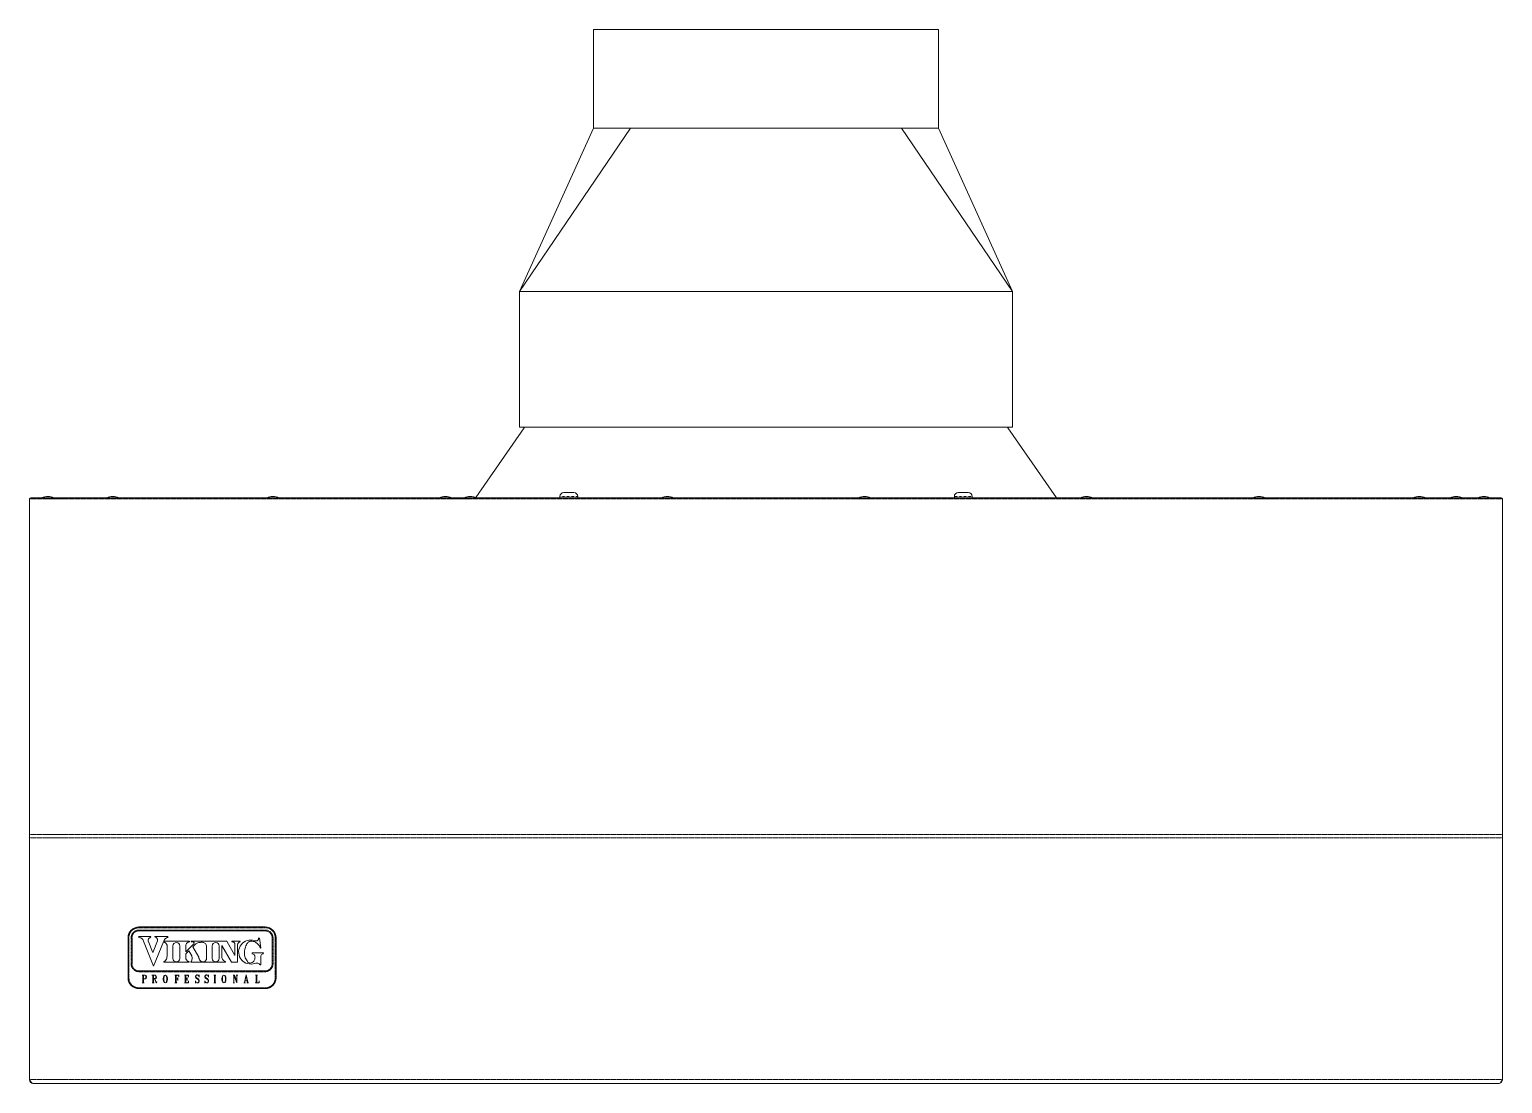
# Model space of a CAD drawing. Header units: millimetres. Extents: x 46989 to 543236, y 252623 to 526638.
# Drawn here: x 486359 to 508520, y 491020 to 506873 of the extents above; entities that cross this region are included whole.
import ezdxf

# ---------------------------------------------------------------- set-up
doc = ezdxf.new("R2010")
doc.units = ezdxf.units.MM
doc.linetypes.add('PHANTOM', pattern=[20, 10, -2, 2, -2, 2, -2])

msp = doc.modelspace()

# ---------------------------------------------------------------- linework, layer by layer
at = {"color": 7, "lineweight": 13, "ltscale": 0.01875}
for p, q in [((495400, 506873), (494844, 506873)), ((500036, 506873), (499480, 506873))]:
    msp.add_line(p, q, dxfattribs=at)
at = {"color": 7, "lineweight": 13, "ltscale": 0.03937}
for p, q in [((494844, 505389), (494844, 506873)), ((499480, 506873), (495400, 506873)), ((500036, 505389), (500036, 506873)), ((493731, 502933), (495400, 505389)), ((494844, 505389), (493731, 502933)), ((499480, 505389), (495402, 505389)), ((501149, 502933), (499480, 505389)), ((500036, 505389), (501149, 502933)), ((493731, 500893), (493731, 502933)), ((493731, 502933), (501149, 502933)), ((501149, 500893), (501149, 502933)), ((493801, 500880), (493072, 499833)), ((493731, 500893), (501149, 500893)), ((501079, 500880), (501811, 499828)), ((486359, 499767), (486359, 494736)), ((486360, 499816), (486360, 494765)), ((508496, 499828), (486384, 499828)), ((508520, 499816), (508520, 494765)), ((486359, 494718), (486359, 491081)), ((486360, 491081), (486360, 494716)), ((508520, 491081), (508520, 494716)), ((489907, 493374), (488005, 493374)), ((488005, 493316), (489907, 493316)), ((487844, 493212), (487844, 492609)), ((490069, 492609), (490069, 493212)), ((489907, 492714), (488005, 492714)), ((488005, 492447), (489907, 492447)), ((508463, 491020), (486417, 491020))]:
    msp.add_line(p, q, dxfattribs=at)
at = {"color": 7, "lineweight": 13, "ltscale": 0.000159496}
msp.add_line((494844, 505389), (494849, 505389), dxfattribs=at)
at = {"color": 7, "lineweight": 13, "ltscale": 0.000485398}
msp.add_line((494849, 505389), (494863, 505389), dxfattribs=at)
at = {"color": 7, "lineweight": 13, "ltscale": 0.00099885}
msp.add_line((494863, 505389), (494893, 505389), dxfattribs=at)
at = {"color": 7, "lineweight": 13, "ltscale": 1.89233e-06}
msp.add_line((494863, 505389), (494863, 505389), dxfattribs=at)
at = {"color": 7, "lineweight": 13, "ltscale": 0.001763}
msp.add_line((494893, 505389), (494945, 505389), dxfattribs=at)
at = {"color": 7, "lineweight": 13, "ltscale": 6.99862e-06}
msp.add_line((494893, 505389), (494893, 505389), dxfattribs=at)
at = {"color": 7, "lineweight": 13, "ltscale": 1.80222e-05}
msp.add_line((494945, 505389), (494946, 505389), dxfattribs=at)
at = {"color": 7, "lineweight": 13, "ltscale": 0.002855}
msp.add_line((494946, 505389), (495030, 505389), dxfattribs=at)
at = {"color": 7, "lineweight": 13, "ltscale": 3.22597e-05}
msp.add_line((495030, 505389), (495031, 505389), dxfattribs=at)
at = {"color": 7, "lineweight": 13, "ltscale": 0.004362}
msp.add_line((495031, 505389), (495161, 505389), dxfattribs=at)
at = {"color": 7, "lineweight": 13, "ltscale": 3.68854e-05}
msp.add_line((495161, 505389), (495162, 505389), dxfattribs=at)
at = {"color": 7, "lineweight": 13, "ltscale": 0.005851}
msp.add_line((495162, 505389), (495336, 505389), dxfattribs=at)
at = {"color": 7, "lineweight": 13, "ltscale": 0.001679}
msp.add_line((495336, 505389), (495386, 505389), dxfattribs=at)
at = {"color": 7, "lineweight": 13, "ltscale": 1.42676e-05}
msp.add_line((495336, 505389), (495336, 505389), dxfattribs=at)
at = {"color": 7, "lineweight": 13, "ltscale": 0.000344314}
msp.add_line((495386, 505389), (495396, 505389), dxfattribs=at)
at = {"color": 7, "lineweight": 13, "ltscale": 0.000137629}
msp.add_line((495396, 505389), (495400, 505389), dxfattribs=at)
at = {"color": 7, "lineweight": 13, "ltscale": 5.65296e-05}
msp.add_line((495402, 505389), (495400, 505389), dxfattribs=at)
at = {"color": 7, "lineweight": 13, "ltscale": 0.006165}
msp.add_line((499480, 505389), (499663, 505389), dxfattribs=at)
at = {"color": 7, "lineweight": 13, "ltscale": 3.34312e-05}
msp.add_line((499663, 505389), (499664, 505389), dxfattribs=at)
at = {"color": 7, "lineweight": 13, "ltscale": 0.005163}
msp.add_line((499664, 505389), (499817, 505389), dxfattribs=at)
at = {"color": 7, "lineweight": 13, "ltscale": 3.59843e-05}
msp.add_line((499817, 505389), (499818, 505389), dxfattribs=at)
at = {"color": 7, "lineweight": 13, "ltscale": 0.003955}
msp.add_line((499818, 505389), (499935, 505389), dxfattribs=at)
at = {"color": 7, "lineweight": 13, "ltscale": 1.7842e-05}
msp.add_line((499935, 505389), (499936, 505389), dxfattribs=at)
at = {"color": 7, "lineweight": 13, "ltscale": 0.002512}
msp.add_line((499936, 505389), (500010, 505389), dxfattribs=at)
at = {"color": 7, "lineweight": 13, "ltscale": 0.000657029}
msp.add_line((500010, 505389), (500030, 505389), dxfattribs=at)
at = {"color": 7, "lineweight": 13, "ltscale": 2.88355e-06}
msp.add_line((500010, 505389), (500010, 505389), dxfattribs=at)
at = {"color": 7, "lineweight": 13, "ltscale": 0.000158475}
msp.add_line((500030, 505389), (500035, 505389), dxfattribs=at)
at = {"color": 7, "lineweight": 13, "ltscale": 4.872e-05}
msp.add_line((500035, 505389), (500036, 505389), dxfattribs=at)
at = {"color": 7, "lineweight": 13, "ltscale": 0.000415832}
for p, q in [((493801, 500893), (493801, 500880)), ((501079, 500893), (501079, 500880))]:
    msp.add_line(p, q, dxfattribs=at)
at = {"color": 7, "lineweight": 13, "ltscale": 3.73059e-05}
msp.add_line((486359, 499792), (486360, 499792), dxfattribs=at)
at = {"color": 7, "lineweight": 13, "ltscale": 0.000821992}
msp.add_line((486359, 499792), (486359, 499768), dxfattribs=at)
at = {"color": 7, "lineweight": 13, "ltscale": 3.74862e-05}
for p, q in [((486359, 499767), (486360, 499767)), ((486359, 491081), (486360, 491081))]:
    msp.add_line(p, q, dxfattribs=at)
at = {"color": 7, "linetype": 'PHANTOM', "lineweight": 13, "ltscale": 0.03937}
for p, q in [((508520, 499816), (486360, 499816)), ((508520, 494765), (486360, 494765)), ((508520, 494716), (486360, 494716)), ((489907, 493362), (488005, 493362)), ((488005, 493328), (489907, 493328)), ((487856, 493212), (487856, 492609)), ((490057, 492609), (490057, 493212)), ((489907, 492702), (488005, 492702)), ((488005, 492459), (489907, 492459)), ((508520, 491081), (486360, 491081))]:
    msp.add_line(p, q, dxfattribs=at)
at = {"color": 7, "lineweight": 13, "ltscale": 0.013575}
for p, q in [((486420, 499828), (486823, 499828)), ((508457, 499828), (508054, 499828))]:
    msp.add_line(p, q, dxfattribs=at)
at = {"color": 7, "lineweight": 13, "ltscale": 0.003125}
for p, q in [((487519, 499828), (487612, 499828)), ((489930, 499828), (490023, 499828)), ((492897, 499828), (492990, 499828)), ((495864, 499828), (495956, 499828)), ((498831, 499828), (498923, 499828)), ((504765, 499828), (504857, 499828)), ((507175, 499828), (507268, 499828))]:
    msp.add_line(p, q, dxfattribs=at)
at = {"color": 7, "lineweight": 13, "ltscale": 0.002742}
for p, q in [((487612, 499828), (487693, 499828)), ((490023, 499828), (490104, 499828)), ((492990, 499828), (493071, 499828)), ((495956, 499828), (496038, 499828)), ((498923, 499828), (499005, 499828)), ((504857, 499828), (504939, 499828)), ((507268, 499828), (507349, 499828))]:
    msp.add_line(p, q, dxfattribs=at)
at = {"color": 7, "lineweight": 13, "ltscale": 0.000382551}
for p, q in [((487693, 499828), (487705, 499828)), ((490104, 499828), (490115, 499828)), ((493071, 499828), (493082, 499828)), ((496038, 499828), (496049, 499828)), ((499005, 499828), (499016, 499828)), ((504939, 499828), (504950, 499828)), ((507349, 499828), (507361, 499828))]:
    msp.add_line(p, q, dxfattribs=at)
at = {"color": 7, "lineweight": 13, "ltscale": 5.31508e-05}
msp.add_line((490021, 499850), (490023, 499850), dxfattribs=at)
at = {"color": 7, "linetype": 'PHANTOM', "lineweight": 13, "ltscale": 0.004469}
for p, q in [((494472, 499849), (494339, 499849)), ((500406, 499849), (500273, 499849))]:
    msp.add_line(p, q, dxfattribs=at)
at = {"color": 7, "lineweight": 13, "ltscale": 0.000712357}
for p, q in [((494339, 499828), (494339, 499849)), ((494607, 499828), (494607, 499849)), ((500273, 499828), (500273, 499849)), ((500540, 499828), (500540, 499849))]:
    msp.add_line(p, q, dxfattribs=at)
at = {"color": 7, "lineweight": 13, "ltscale": 0.002532}
for p, q in [((494472, 499907), (494397, 499907)), ((500406, 499907), (500331, 499907))]:
    msp.add_line(p, q, dxfattribs=at)
at = {"color": 7, "lineweight": 13, "ltscale": 1.75416e-05}
for p, q in [((494473, 499907), (494472, 499907)), ((500407, 499907), (500406, 499907))]:
    msp.add_line(p, q, dxfattribs=at)
at = {"color": 7, "linetype": 'PHANTOM', "lineweight": 13, "ltscale": 3.09982e-05}
for p, q in [((494473, 499849), (494472, 499849)), ((500407, 499849), (500406, 499849))]:
    msp.add_line(p, q, dxfattribs=at)
at = {"color": 7, "lineweight": 13, "ltscale": 0.00255}
for p, q in [((494549, 499907), (494473, 499907)), ((500483, 499907), (500407, 499907))]:
    msp.add_line(p, q, dxfattribs=at)
at = {"color": 7, "linetype": 'PHANTOM', "lineweight": 13, "ltscale": 0.0045}
for p, q in [((494607, 499849), (494473, 499849)), ((500540, 499849), (500407, 499849))]:
    msp.add_line(p, q, dxfattribs=at)
at = {"color": 7, "lineweight": 13, "ltscale": 5.31658e-05}
msp.add_line((504856, 499850), (504858, 499850), dxfattribs=at)
at = {"color": 7, "linetype": 'PHANTOM', "lineweight": 13, "ltscale": 3.74862e-05}
for p, q in [((486359, 494736), (486360, 494736)), ((486359, 494718), (486360, 494718))]:
    msp.add_line(p, q, dxfattribs=at)
at = {"color": 7, "lineweight": 13, "ltscale": 0.000618882}
msp.add_line((486359, 494718), (486359, 494736), dxfattribs=at)
at = {"color": 7, "lineweight": 13, "ltscale": 0.001637}
for p, q in [((486360, 494765), (486360, 494716)), ((508520, 494765), (508520, 494716))]:
    msp.add_line(p, q, dxfattribs=at)
at = {"color": 7, "linetype": 'PHANTOM', "lineweight": 13, "ltscale": 0.000400003}
for p, q in [((488005, 493374), (488005, 493362)), ((488005, 493316), (488005, 493328)), ((489907, 493374), (489907, 493362)), ((489907, 493316), (489907, 493328)), ((487844, 493212), (487856, 493212)), ((487902, 493212), (487890, 493212)), ((490011, 493212), (490023, 493212)), ((490069, 493212), (490057, 493212)), ((487902, 492818), (487890, 492818)), ((488005, 492714), (488005, 492702)), ((489907, 492714), (489907, 492702)), ((490011, 492818), (490023, 492818)), ((487844, 492609), (487856, 492609)), ((488005, 492447), (488005, 492459)), ((489907, 492447), (489907, 492459))]:
    msp.add_line(p, q, dxfattribs=at)
at = {"color": 7, "linetype": 'PHANTOM', "lineweight": 13, "ltscale": 0.0133}
for p, q in [((487890, 492818), (487890, 493212)), ((490023, 493212), (490023, 492818))]:
    msp.add_line(p, q, dxfattribs=at)
at = {"color": 7, "lineweight": 13, "ltscale": 0.0133}
for p, q in [((487902, 492818), (487902, 493212)), ((490011, 493212), (490011, 492818))]:
    msp.add_line(p, q, dxfattribs=at)
at = {"color": 7, "lineweight": 13, "ltscale": 0.005825}
msp.add_line((488180, 493231), (488007, 493231), dxfattribs=at)
at = {"color": 7, "lineweight": 13, "ltscale": 0.013706}
msp.add_line((488076, 493162), (488224, 492784), dxfattribs=at)
at = {"color": 7, "lineweight": 13, "ltscale": 0.006163}
msp.add_line((488210, 492998), (488143, 493168), dxfattribs=at)
at = {"color": 7, "lineweight": 13, "ltscale": 0.006083}
msp.add_line((488287, 493165), (488218, 492998), dxfattribs=at)
at = {"color": 7, "lineweight": 13, "ltscale": 0.013346}
msp.add_line((488224, 492784), (488376, 493150), dxfattribs=at)
at = {"color": 7, "lineweight": 13, "ltscale": 0.006375}
for p, q in [((488437, 493231), (488248, 493231)), ((488518, 492901), (488518, 493090)), ((488622, 493090), (488622, 492901)), ((489022, 493090), (489022, 492901)), ((489109, 492901), (489109, 493090)), ((489213, 493090), (489213, 492901)), ((489255, 492909), (489255, 493098))]:
    msp.add_line(p, q, dxfattribs=at)
at = {"color": 7, "lineweight": 13, "ltscale": 0.00067646}
msp.add_line((488380, 493159), (488387, 493178), dxfattribs=at)
at = {"color": 7, "lineweight": 13, "ltscale": 0.01295}
msp.add_line((488764, 493159), (488380, 493159), dxfattribs=at)
at = {"color": 7, "lineweight": 13, "ltscale": 0.005425}
for p, q in [((488430, 493099), (488430, 492938)), ((489450, 493107), (489450, 492946)), ((489875, 492985), (489714, 492985))]:
    msp.add_line(p, q, dxfattribs=at)
at = {"color": 7, "lineweight": 13, "ltscale": 0.005764}
msp.add_line((488834, 493123), (488714, 493001), dxfattribs=at)
at = {"color": 7, "lineweight": 13, "ltscale": 0.003575}
msp.add_line((488714, 493001), (488714, 493107), dxfattribs=at)
at = {"color": 7, "lineweight": 13, "ltscale": 0.01795}
msp.add_line((489328, 493159), (488795, 493159), dxfattribs=at)
at = {"color": 7, "lineweight": 13, "ltscale": 0.002144}
for p, q in [((488818, 493074), (488863, 493120)), ((488714, 492968), (488758, 493014))]:
    msp.add_line(p, q, dxfattribs=at)
at = {"color": 7, "lineweight": 13, "ltscale": 0.009824}
msp.add_line((489255, 493098), (489399, 492845), dxfattribs=at)
at = {"color": 7, "lineweight": 13, "ltscale": 0.008265}
msp.add_line((489450, 492946), (489328, 493159), dxfattribs=at)
at = {"color": 7, "lineweight": 13, "ltscale": 0.00385}
for p, q in [((489525, 493159), (489411, 493159)), ((489481, 492532), (489481, 492646))]:
    msp.add_line(p, q, dxfattribs=at)
at = {"color": 7, "lineweight": 13, "ltscale": 0.00875}
msp.add_line((489489, 492845), (489489, 493104), dxfattribs=at)
at = {"color": 7, "lineweight": 13, "ltscale": 0.004913}
msp.add_line((489842, 493060), (489820, 493204), dxfattribs=at)
at = {"color": 7, "lineweight": 13, "ltscale": 0.002425}
msp.add_line((488714, 492896), (488714, 492968), dxfattribs=at)
at = {"color": 7, "lineweight": 13, "ltscale": 0.002833}
msp.add_line((488758, 493014), (488800, 492941), dxfattribs=at)
at = {"color": 7, "lineweight": 13, "ltscale": 0.005955}
msp.add_line((488906, 492921), (488818, 493074), dxfattribs=at)
at = {"color": 7, "lineweight": 13, "ltscale": 0.004225}
msp.add_line((489842, 492816), (489842, 492942), dxfattribs=at)
at = {"color": 7, "lineweight": 13, "ltscale": 0.001575}
for p, q in [((488100, 492651), (488053, 492651)), ((488249, 492652), (488202, 492652)), ((488074, 492548), (488074, 492595)), ((488223, 492549), (488223, 492596))]:
    msp.add_line(p, q, dxfattribs=at)
at = {"color": 7, "lineweight": 13, "ltscale": 0.00037366}
msp.add_line((488053, 492651), (488063, 492646), dxfattribs=at)
at = {"color": 7, "lineweight": 13, "ltscale": 0.000394405}
msp.add_line((488063, 492646), (488066, 492635), dxfattribs=at)
at = {"color": 7, "lineweight": 13, "ltscale": 0.0029}
msp.add_line((488066, 492635), (488066, 492548), dxfattribs=at)
at = {"color": 7, "lineweight": 13, "ltscale": 0.000439772}
msp.add_line((488074, 492635), (488077, 492648), dxfattribs=at)
at = {"color": 7, "lineweight": 13, "ltscale": 0.001325}
msp.add_line((488074, 492596), (488074, 492635), dxfattribs=at)
at = {"color": 7, "lineweight": 13, "ltscale": 0.000258729}
msp.add_line((488077, 492648), (488085, 492650), dxfattribs=at)
at = {"color": 7, "lineweight": 13, "ltscale": 0.000500026}
msp.add_line((488085, 492650), (488099, 492650), dxfattribs=at)
at = {"color": 7, "lineweight": 13, "ltscale": 0.000427531}
msp.add_line((488099, 492650), (488110, 492643), dxfattribs=at)
at = {"color": 7, "lineweight": 13, "ltscale": 0.000538663}
msp.add_line((488114, 492643), (488100, 492651), dxfattribs=at)
at = {"color": 7, "lineweight": 13, "ltscale": 0.000271458}
msp.add_line((488110, 492643), (488112, 492635), dxfattribs=at)
at = {"color": 7, "lineweight": 13, "ltscale": 0.000725003}
msp.add_line((488112, 492635), (488112, 492614), dxfattribs=at)
at = {"color": 7, "lineweight": 13, "ltscale": 0.000159989}
msp.add_line((488116, 492639), (488114, 492643), dxfattribs=at)
at = {"color": 7, "lineweight": 13, "ltscale": 0.000373553}
msp.add_line((488120, 492629), (488116, 492639), dxfattribs=at)
at = {"color": 7, "lineweight": 13, "ltscale": 0.000357573}
msp.add_line((488202, 492652), (488212, 492648), dxfattribs=at)
at = {"color": 7, "lineweight": 13, "ltscale": 0.000440825}
for p, q in [((488212, 492648), (488216, 492635)), ((488227, 492537), (488223, 492549))]:
    msp.add_line(p, q, dxfattribs=at)
at = {"color": 7, "lineweight": 13, "ltscale": 0.00295}
msp.add_line((488216, 492635), (488216, 492548), dxfattribs=at)
at = {"color": 7, "lineweight": 13, "ltscale": 0.000474197}
msp.add_line((488223, 492635), (488226, 492648), dxfattribs=at)
at = {"color": 7, "lineweight": 13, "ltscale": 0.001275}
msp.add_line((488223, 492597), (488223, 492635), dxfattribs=at)
at = {"color": 7, "lineweight": 13, "ltscale": 0.000280422}
msp.add_line((488226, 492648), (488234, 492651), dxfattribs=at)
at = {"color": 7, "lineweight": 13, "ltscale": 0.000499996}
for p, q in [((488234, 492651), (488249, 492651)), ((488223, 492596), (488238, 492596))]:
    msp.add_line(p, q, dxfattribs=at)
at = {"color": 7, "lineweight": 13, "ltscale": 0.000481842}
msp.add_line((488262, 492646), (488249, 492652), dxfattribs=at)
at = {"color": 7, "lineweight": 13, "ltscale": 0.000335281}
msp.add_line((488249, 492651), (488257, 492645), dxfattribs=at)
at = {"color": 7, "lineweight": 13, "ltscale": 0.000423925}
for p, q in [((488257, 492645), (488261, 492633)), ((488251, 492596), (488262, 492600))]:
    msp.add_line(p, q, dxfattribs=at)
at = {"color": 7, "lineweight": 13, "ltscale": 0.000750024}
msp.add_line((488261, 492633), (488261, 492611), dxfattribs=at)
at = {"color": 7, "lineweight": 13, "ltscale": 0.000708584}
msp.add_line((488262, 492646), (488269, 492626), dxfattribs=at)
at = {"color": 7, "lineweight": 13, "ltscale": 0.000452109}
for p, q in [((488389, 492644), (488381, 492632)), ((489270, 492644), (489262, 492633)), ((488417, 492537), (488425, 492549)), ((489299, 492538), (489306, 492549))]:
    msp.add_line(p, q, dxfattribs=at)
at = {"color": 7, "lineweight": 13, "ltscale": 0.000701287}
for p, q in [((488384, 492625), (488391, 492644)), ((489265, 492625), (489273, 492644)), ((488422, 492556), (488414, 492537)), ((489303, 492557), (489296, 492537))]:
    msp.add_line(p, q, dxfattribs=at)
at = {"color": 7, "lineweight": 13, "ltscale": 0.0124}
msp.add_line((488387, 492845), (488755, 492845), dxfattribs=at)
at = {"color": 7, "lineweight": 13, "ltscale": 0.00048418}
for p, q in [((488402, 492649), (488389, 492644)), ((489283, 492649), (489270, 492644))]:
    msp.add_line(p, q, dxfattribs=at)
at = {"color": 7, "lineweight": 13, "ltscale": 0.000379573}
for p, q in [((488391, 492644), (488402, 492648)), ((489273, 492644), (489283, 492648)), ((488414, 492537), (488404, 492533)), ((489296, 492537), (489285, 492533))]:
    msp.add_line(p, q, dxfattribs=at)
at = {"color": 7, "lineweight": 13, "ltscale": 0.000672583}
for p, q in [((488420, 492641), (488402, 492649)), ((489302, 492642), (489283, 492649)), ((489267, 492540), (489285, 492532))]:
    msp.add_line(p, q, dxfattribs=at)
at = {"color": 7, "lineweight": 13, "ltscale": 0.000512089}
for p, q in [((488402, 492648), (488416, 492642)), ((489283, 492648), (489297, 492643)), ((488381, 492632), (488375, 492618)), ((488404, 492533), (488390, 492539)), ((488425, 492549), (488430, 492563)), ((489262, 492633), (489257, 492619)), ((489285, 492533), (489271, 492539))]:
    msp.add_line(p, q, dxfattribs=at)
at = {"color": 7, "lineweight": 13, "ltscale": 0.000573169}
for p, q in [((488416, 492642), (488422, 492626)), ((489297, 492643), (489303, 492627)), ((489271, 492539), (489265, 492555))]:
    msp.add_line(p, q, dxfattribs=at)
at = {"color": 7, "lineweight": 13, "ltscale": 0.000354095}
for p, q in [((488426, 492633), (488420, 492641)), ((489261, 492549), (489267, 492540))]:
    msp.add_line(p, q, dxfattribs=at)
at = {"color": 7, "lineweight": 13, "ltscale": 0.000341928}
msp.add_line((488546, 492651), (488555, 492646), dxfattribs=at)
at = {"color": 7, "lineweight": 13, "ltscale": 0.002075}
for p, q in [((488608, 492651), (488546, 492651)), ((488752, 492650), (488690, 492650)), ((488690, 492532), (488752, 492532))]:
    msp.add_line(p, q, dxfattribs=at)
at = {"color": 7, "lineweight": 13, "ltscale": 0.00042161}
msp.add_line((488555, 492646), (488558, 492634), dxfattribs=at)
at = {"color": 7, "lineweight": 13, "ltscale": 0.002875}
for p, q in [((488558, 492634), (488558, 492548)), ((488702, 492633), (488702, 492548)), ((489145, 492635), (489145, 492550)), ((489152, 492549), (489152, 492634)), ((489771, 492635), (489771, 492550)), ((489779, 492548), (489779, 492634))]:
    msp.add_line(p, q, dxfattribs=at)
at = {"color": 7, "lineweight": 13, "ltscale": 0.000408968}
msp.add_line((488566, 492635), (488569, 492646), dxfattribs=at)
at = {"color": 7, "lineweight": 13, "ltscale": 0.00135}
for p, q in [((488566, 492594), (488566, 492635)), ((488710, 492594), (488710, 492634))]:
    msp.add_line(p, q, dxfattribs=at)
at = {"color": 7, "lineweight": 13, "ltscale": 0.000275835}
for p, q in [((488569, 492646), (488576, 492650)), ((488555, 492536), (488548, 492532))]:
    msp.add_line(p, q, dxfattribs=at)
at = {"color": 7, "lineweight": 13, "ltscale": 0.000375012}
for p, q in [((488576, 492650), (488587, 492650)), ((488722, 492649), (488733, 492649)), ((488888, 492654), (488876, 492654)), ((488877, 492652), (488888, 492652)), ((489019, 492652), (489030, 492652)), ((488120, 492618), (488120, 492629)), ((488269, 492615), (488269, 492626)), ((489032, 492534), (489021, 492534)), ((489021, 492532), (489032, 492532))]:
    msp.add_line(p, q, dxfattribs=at)
at = {"color": 7, "lineweight": 13, "ltscale": 0.00059196}
msp.add_line((488587, 492650), (488603, 492642), dxfattribs=at)
at = {"color": 7, "lineweight": 13, "ltscale": 0.0006831}
msp.add_line((488603, 492642), (488608, 492622), dxfattribs=at)
at = {"color": 7, "lineweight": 13, "ltscale": 0.000975001}
for p, q in [((488608, 492622), (488608, 492651)), ((488752, 492621), (488752, 492650)), ((488074, 492595), (488103, 492595))]:
    msp.add_line(p, q, dxfattribs=at)
at = {"color": 7, "lineweight": 13, "ltscale": 0.000342894}
for p, q in [((488690, 492650), (488699, 492645)), ((488722, 492533), (488713, 492538))]:
    msp.add_line(p, q, dxfattribs=at)
at = {"color": 7, "lineweight": 13, "ltscale": 0.000408466}
msp.add_line((488699, 492645), (488702, 492633), dxfattribs=at)
at = {"color": 7, "lineweight": 13, "ltscale": 0.000370103}
msp.add_line((488710, 492634), (488713, 492644), dxfattribs=at)
at = {"color": 7, "lineweight": 13, "ltscale": 0.000348364}
msp.add_line((488713, 492644), (488722, 492649), dxfattribs=at)
at = {"color": 7, "lineweight": 13, "ltscale": 0.00051601}
msp.add_line((488733, 492649), (488746, 492642), dxfattribs=at)
at = {"color": 7, "lineweight": 13, "ltscale": 0.000722081}
msp.add_line((488746, 492642), (488752, 492621), dxfattribs=at)
at = {"color": 7, "lineweight": 13, "ltscale": 0.0172}
msp.add_line((488791, 492845), (489301, 492845), dxfattribs=at)
at = {"color": 7, "lineweight": 13, "ltscale": 0.000418818}
for p, q in [((488864, 492646), (488857, 492636)), ((489006, 492646), (488999, 492636))]:
    msp.add_line(p, q, dxfattribs=at)
at = {"color": 7, "lineweight": 13, "ltscale": 0.000575028}
for p, q in [((488857, 492636), (488857, 492619)), ((488999, 492636), (488999, 492619))]:
    msp.add_line(p, q, dxfattribs=at)
at = {"color": 7, "lineweight": 13, "ltscale": 0.00015573}
msp.add_line((488861, 492639), (488863, 492643), dxfattribs=at)
at = {"color": 7, "lineweight": 13, "ltscale": 0.000374982}
for p, q in [((488861, 492627), (488861, 492639)), ((489002, 492627), (489002, 492639)), ((489029, 492654), (489018, 492654)), ((488733, 492533), (488722, 492533)), ((488890, 492534), (488879, 492534)), ((488880, 492532), (488891, 492532))]:
    msp.add_line(p, q, dxfattribs=at)
at = {"color": 7, "lineweight": 13, "ltscale": 0.000570077}
for p, q in [((488863, 492643), (488877, 492652)), ((489004, 492643), (489019, 492652))]:
    msp.add_line(p, q, dxfattribs=at)
at = {"color": 7, "lineweight": 13, "ltscale": 0.000487552}
for p, q in [((488876, 492654), (488864, 492646)), ((489018, 492654), (489006, 492646))]:
    msp.add_line(p, q, dxfattribs=at)
at = {"color": 7, "lineweight": 13, "ltscale": 0.000430029}
for p, q in [((488899, 492648), (488888, 492654)), ((488888, 492652), (488900, 492646)), ((489041, 492648), (489029, 492654)), ((489030, 492652), (489041, 492646)), ((488868, 492538), (488880, 492532))]:
    msp.add_line(p, q, dxfattribs=at)
at = {"color": 7, "lineweight": 13, "ltscale": 0.000421026}
msp.add_line((488906, 492638), (488899, 492648), dxfattribs=at)
at = {"color": 7, "lineweight": 13, "ltscale": 0.000398839}
for p, q in [((488900, 492646), (488906, 492636)), ((488867, 492540), (488861, 492550))]:
    msp.add_line(p, q, dxfattribs=at)
at = {"color": 7, "lineweight": 13, "ltscale": 0.000594706}
for p, q in [((488910, 492655), (488906, 492638)), ((489052, 492655), (489047, 492638)), ((488999, 492531), (489003, 492548))]:
    msp.add_line(p, q, dxfattribs=at)
at = {"color": 7, "lineweight": 13, "ltscale": 0.000540965}
msp.add_line((488906, 492636), (488910, 492621), dxfattribs=at)
at = {"color": 7, "lineweight": 13, "ltscale": 0.00115}
for p, q in [((488910, 492621), (488910, 492655)), ((489052, 492621), (489052, 492655)), ((488752, 492532), (488752, 492566)), ((488857, 492565), (488857, 492531)), ((488999, 492565), (488999, 492531)), ((489817, 492532), (489817, 492566))]:
    msp.add_line(p, q, dxfattribs=at)
at = {"color": 7, "lineweight": 13, "ltscale": 0.000155742}
msp.add_line((489002, 492639), (489004, 492643), dxfattribs=at)
at = {"color": 7, "lineweight": 13, "ltscale": 0.000421042}
msp.add_line((489047, 492638), (489041, 492648), dxfattribs=at)
at = {"color": 7, "lineweight": 13, "ltscale": 0.000398823}
for p, q in [((489041, 492646), (489048, 492636)), ((489009, 492540), (489003, 492550))]:
    msp.add_line(p, q, dxfattribs=at)
at = {"color": 7, "lineweight": 13, "ltscale": 0.000540973}
msp.add_line((489048, 492636), (489052, 492621), dxfattribs=at)
at = {"color": 7, "lineweight": 13, "ltscale": 0.000314607}
for p, q in [((489134, 492652), (489142, 492647)), ((489163, 492532), (489155, 492537))]:
    msp.add_line(p, q, dxfattribs=at)
at = {"color": 7, "lineweight": 13, "ltscale": 0.001025}
for p, q in [((489164, 492652), (489134, 492652)), ((489790, 492652), (489760, 492652)), ((488057, 492532), (488087, 492532)), ((488548, 492532), (488578, 492532)), ((489133, 492532), (489163, 492532))]:
    msp.add_line(p, q, dxfattribs=at)
at = {"color": 7, "lineweight": 13, "ltscale": 0.000422168}
for p, q in [((489142, 492647), (489145, 492635)), ((489155, 492537), (489152, 492549))]:
    msp.add_line(p, q, dxfattribs=at)
at = {"color": 7, "lineweight": 13, "ltscale": 0.00044387}
for p, q in [((489152, 492634), (489155, 492647)), ((489145, 492550), (489142, 492537))]:
    msp.add_line(p, q, dxfattribs=at)
at = {"color": 7, "lineweight": 13, "ltscale": 0.000333423}
for p, q in [((489155, 492647), (489164, 492652)), ((489142, 492537), (489133, 492532))]:
    msp.add_line(p, q, dxfattribs=at)
at = {"color": 7, "lineweight": 13, "ltscale": 0.00035412}
for p, q in [((489307, 492633), (489302, 492642)), ((488380, 492548), (488385, 492540))]:
    msp.add_line(p, q, dxfattribs=at)
at = {"color": 7, "lineweight": 13, "ltscale": 0.000467943}
for p, q in [((489312, 492620), (489307, 492633)), ((488431, 492620), (488426, 492633))]:
    msp.add_line(p, q, dxfattribs=at)
at = {"color": 7, "lineweight": 13, "ltscale": 0.003025}
msp.add_line((489399, 492845), (489489, 492845), dxfattribs=at)
at = {"color": 7, "lineweight": 13, "ltscale": 0.00062501}
for p, q in [((489442, 492652), (489424, 492652)), ((488372, 492598), (488372, 492579)), ((489315, 492583), (489315, 492602))]:
    msp.add_line(p, q, dxfattribs=at)
at = {"color": 7, "lineweight": 13, "ltscale": 0.000196854}
for p, q in [((489424, 492652), (489429, 492650)), ((489470, 492652), (489475, 492650)), ((489445, 492532), (489440, 492534))]:
    msp.add_line(p, q, dxfattribs=at)
at = {"color": 7, "lineweight": 13, "ltscale": 0.000206673}
for p, q in [((489429, 492650), (489434, 492646)), ((489475, 492650), (489480, 492646)), ((489440, 492534), (489435, 492538))]:
    msp.add_line(p, q, dxfattribs=at)
at = {"color": 7, "lineweight": 13, "ltscale": 0.00365}
for p, q in [((489434, 492646), (489434, 492538)), ((489435, 492538), (489435, 492646))]:
    msp.add_line(p, q, dxfattribs=at)
at = {"color": 7, "lineweight": 13, "ltscale": 0.00415}
msp.add_line((489435, 492646), (489481, 492532), dxfattribs=at)
at = {"color": 7, "lineweight": 13, "ltscale": 0.003414}
msp.add_line((489480, 492558), (489442, 492652), dxfattribs=at)
at = {"color": 7, "lineweight": 13, "ltscale": 0.000749994}
for p, q in [((489492, 492652), (489470, 492652)), ((489423, 492532), (489445, 492532))]:
    msp.add_line(p, q, dxfattribs=at)
at = {"color": 7, "lineweight": 13, "ltscale": 0.002975}
msp.add_line((489480, 492646), (489480, 492558), dxfattribs=at)
at = {"color": 7, "lineweight": 13, "ltscale": 0.000116232}
msp.add_line((489481, 492646), (489483, 492648), dxfattribs=at)
at = {"color": 7, "lineweight": 13, "ltscale": 0.000303502}
msp.add_line((489483, 492648), (489492, 492652), dxfattribs=at)
at = {"color": 7, "lineweight": 13, "ltscale": 0.003947}
msp.add_line((489620, 492653), (489593, 492539), dxfattribs=at)
at = {"color": 7, "lineweight": 13, "ltscale": 0.002422}
for p, q in [((489601, 492566), (489617, 492636)), ((489617, 492636), (489633, 492566))]:
    msp.add_line(p, q, dxfattribs=at)
at = {"color": 7, "lineweight": 13, "ltscale": 0.003755}
msp.add_line((489645, 492544), (489620, 492653), dxfattribs=at)
at = {"color": 7, "lineweight": 13, "ltscale": 0.000317295}
for p, q in [((489760, 492652), (489768, 492647)), ((489790, 492533), (489782, 492538))]:
    msp.add_line(p, q, dxfattribs=at)
at = {"color": 7, "lineweight": 13, "ltscale": 0.000401022}
msp.add_line((489768, 492647), (489771, 492635), dxfattribs=at)
at = {"color": 7, "lineweight": 13, "ltscale": 0.000470359}
for p, q in [((489779, 492634), (489782, 492647)), ((489771, 492550), (489767, 492537))]:
    msp.add_line(p, q, dxfattribs=at)
at = {"color": 7, "lineweight": 13, "ltscale": 0.000301451}
msp.add_line((489782, 492647), (489790, 492652), dxfattribs=at)
at = {"color": 7, "lineweight": 13, "ltscale": 0.000239801}
msp.add_line((488063, 492536), (488057, 492532), dxfattribs=at)
at = {"color": 7, "lineweight": 13, "ltscale": 0.000439751}
msp.add_line((488066, 492548), (488063, 492536), dxfattribs=at)
at = {"color": 7, "lineweight": 13, "ltscale": 0.000899998}
msp.add_line((488100, 492596), (488074, 492596), dxfattribs=at)
at = {"color": 7, "lineweight": 13, "ltscale": 0.000394367}
msp.add_line((488077, 492537), (488074, 492548), dxfattribs=at)
at = {"color": 7, "lineweight": 13, "ltscale": 0.000373687}
msp.add_line((488087, 492532), (488077, 492537), dxfattribs=at)
at = {"color": 7, "lineweight": 13, "ltscale": 0.000328738}
msp.add_line((488109, 492601), (488100, 492596), dxfattribs=at)
at = {"color": 7, "lineweight": 13, "ltscale": 0.000454484}
msp.add_line((488103, 492595), (488114, 492602), dxfattribs=at)
at = {"color": 7, "lineweight": 13, "ltscale": 0.000436207}
for p, q in [((488112, 492614), (488109, 492601)), ((488116, 492605), (488120, 492618))]:
    msp.add_line(p, q, dxfattribs=at)
at = {"color": 7, "lineweight": 13, "ltscale": 0.000118611}
msp.add_line((488114, 492602), (488116, 492605), dxfattribs=at)
at = {"color": 7, "lineweight": 13, "ltscale": 0.000280412}
msp.add_line((488212, 492535), (488205, 492532), dxfattribs=at)
at = {"color": 7, "lineweight": 13, "ltscale": 0.001075}
msp.add_line((488205, 492532), (488237, 492532), dxfattribs=at)
at = {"color": 7, "lineweight": 13, "ltscale": 0.000448277}
msp.add_line((488216, 492548), (488212, 492535), dxfattribs=at)
at = {"color": 7, "lineweight": 13, "ltscale": 0.000849987}
msp.add_line((488248, 492597), (488223, 492597), dxfattribs=at)
at = {"color": 7, "lineweight": 13, "ltscale": 0.000357546}
msp.add_line((488237, 492532), (488227, 492537), dxfattribs=at)
at = {"color": 7, "lineweight": 13, "ltscale": 0.000335257}
msp.add_line((488238, 492596), (488246, 492590), dxfattribs=at)
at = {"color": 7, "lineweight": 13, "ltscale": 0.000349991}
msp.add_line((488240, 492596), (488251, 492596), dxfattribs=at)
at = {"color": 7, "lineweight": 13, "ltscale": 0.000268848}
msp.add_line((488247, 492592), (488240, 492596), dxfattribs=at)
at = {"color": 7, "lineweight": 13, "ltscale": 0.002066}
msp.add_line((488266, 492532), (488246, 492590), dxfattribs=at)
at = {"color": 7, "lineweight": 13, "ltscale": 0.001754}
msp.add_line((488247, 492592), (488265, 492543), dxfattribs=at)
at = {"color": 7, "lineweight": 13, "ltscale": 0.000374365}
msp.add_line((488258, 492600), (488248, 492597), dxfattribs=at)
at = {"color": 7, "lineweight": 13, "ltscale": 0.000363907}
msp.add_line((488261, 492611), (488258, 492600), dxfattribs=at)
at = {"color": 7, "lineweight": 13, "ltscale": 0.000188021}
msp.add_line((488262, 492600), (488266, 492605), dxfattribs=at)
at = {"color": 7, "lineweight": 13, "ltscale": 0.000175026}
for p, q in [((488270, 492543), (488265, 492543)), ((488273, 492543), (488273, 492548)), ((489639, 492543), (489639, 492538))]:
    msp.add_line(p, q, dxfattribs=at)
at = {"color": 7, "lineweight": 13, "ltscale": 0.000363936}
msp.add_line((488266, 492605), (488269, 492615), dxfattribs=at)
at = {"color": 7, "lineweight": 13, "ltscale": 0.000150005}
msp.add_line((488266, 492532), (488270, 492532), dxfattribs=at)
at = {"color": 7, "lineweight": 13, "ltscale": 0.000188027}
msp.add_line((488273, 492548), (488270, 492543), dxfattribs=at)
at = {"color": 7, "lineweight": 13, "ltscale": 0.000363899}
msp.add_line((488270, 492532), (488273, 492543), dxfattribs=at)
at = {"color": 7, "lineweight": 13, "ltscale": 0.000700563}
msp.add_line((488375, 492618), (488372, 492598), dxfattribs=at)
at = {"color": 7, "lineweight": 13, "ltscale": 0.000610274}
for p, q in [((488372, 492579), (488375, 492561)), ((489253, 492580), (489256, 492562)), ((489315, 492602), (489312, 492620))]:
    msp.add_line(p, q, dxfattribs=at)
at = {"color": 7, "lineweight": 13, "ltscale": 0.000467954}
msp.add_line((488375, 492561), (488380, 492548), dxfattribs=at)
at = {"color": 7, "lineweight": 13, "ltscale": 0.000700558}
for p, q in [((488380, 492604), (488384, 492625)), ((489312, 492563), (489315, 492583))]:
    msp.add_line(p, q, dxfattribs=at)
at = {"color": 7, "lineweight": 13, "ltscale": 0.000875007}
for p, q in [((488380, 492578), (488380, 492604)), ((488426, 492603), (488426, 492577)), ((489261, 492578), (489261, 492604)), ((489628, 492532), (489654, 492532))]:
    msp.add_line(p, q, dxfattribs=at)
at = {"color": 7, "lineweight": 13, "ltscale": 0.000807011}
for p, q in [((488384, 492554), (488380, 492578)), ((488422, 492626), (488426, 492603))]:
    msp.add_line(p, q, dxfattribs=at)
at = {"color": 7, "lineweight": 13, "ltscale": 0.000573186}
msp.add_line((488390, 492539), (488384, 492554), dxfattribs=at)
at = {"color": 7, "lineweight": 13, "ltscale": 0.000672572}
msp.add_line((488385, 492540), (488404, 492532), dxfattribs=at)
at = {"color": 7, "lineweight": 13, "ltscale": 0.000484169}
msp.add_line((488404, 492532), (488417, 492537), dxfattribs=at)
at = {"color": 7, "lineweight": 13, "ltscale": 0.000700593}
for p, q in [((488426, 492577), (488422, 492556)), ((489257, 492619), (489253, 492598)), ((489307, 492577), (489303, 492557))]:
    msp.add_line(p, q, dxfattribs=at)
at = {"color": 7, "lineweight": 13, "ltscale": 0.000700587}
for p, q in [((488430, 492563), (488434, 492583)), ((489261, 492604), (489265, 492625))]:
    msp.add_line(p, q, dxfattribs=at)
at = {"color": 7, "lineweight": 13, "ltscale": 0.000610304}
msp.add_line((488434, 492602), (488431, 492620), dxfattribs=at)
at = {"color": 7, "lineweight": 13, "ltscale": 0.00062498}
for p, q in [((488434, 492583), (488434, 492602)), ((489253, 492598), (489253, 492580))]:
    msp.add_line(p, q, dxfattribs=at)
at = {"color": 7, "lineweight": 13, "ltscale": 0.000434735}
msp.add_line((488558, 492548), (488555, 492536), dxfattribs=at)
at = {"color": 7, "lineweight": 13, "ltscale": 0.000274989}
for p, q in [((488574, 492594), (488566, 492594)), ((488566, 492594), (488574, 492594))]:
    msp.add_line(p, q, dxfattribs=at)
at = {"color": 7, "lineweight": 13, "ltscale": 0.0015}
for p, q in [((488566, 492549), (488566, 492594)), ((488589, 492571), (488589, 492616)), ((488710, 492548), (488710, 492593)), ((488733, 492571), (488733, 492615))]:
    msp.add_line(p, q, dxfattribs=at)
at = {"color": 7, "lineweight": 13, "ltscale": 0.000421639}
msp.add_line((488569, 492537), (488566, 492549), dxfattribs=at)
at = {"color": 7, "lineweight": 13, "ltscale": 0.00034194}
msp.add_line((488578, 492532), (488569, 492537), dxfattribs=at)
at = {"color": 7, "lineweight": 13, "ltscale": 0.000413605}
msp.add_line((488585, 492600), (488574, 492594), dxfattribs=at)
at = {"color": 7, "lineweight": 13, "ltscale": 0.000376976}
msp.add_line((488574, 492594), (488585, 492590), dxfattribs=at)
at = {"color": 7, "lineweight": 13, "ltscale": 0.000550086}
msp.add_line((488589, 492616), (488585, 492600), dxfattribs=at)
at = {"color": 7, "lineweight": 13, "ltscale": 0.000627202}
msp.add_line((488585, 492590), (488589, 492571), dxfattribs=at)
at = {"color": 7, "lineweight": 13, "ltscale": 0.000348349}
msp.add_line((488699, 492537), (488690, 492532), dxfattribs=at)
at = {"color": 7, "lineweight": 13, "ltscale": 0.000383449}
msp.add_line((488702, 492548), (488699, 492537), dxfattribs=at)
at = {"color": 7, "lineweight": 13, "ltscale": 0.000249998}
for p, q in [((488717, 492594), (488710, 492594)), ((488710, 492593), (488717, 492593))]:
    msp.add_line(p, q, dxfattribs=at)
at = {"color": 7, "lineweight": 13, "ltscale": 0.000370212}
msp.add_line((488713, 492538), (488710, 492548), dxfattribs=at)
at = {"color": 7, "lineweight": 13, "ltscale": 0.000449059}
msp.add_line((488729, 492600), (488717, 492594), dxfattribs=at)
at = {"color": 7, "lineweight": 13, "ltscale": 0.000404023}
msp.add_line((488717, 492593), (488729, 492589), dxfattribs=at)
at = {"color": 7, "lineweight": 13, "ltscale": 0.000532669}
msp.add_line((488733, 492615), (488729, 492600), dxfattribs=at)
at = {"color": 7, "lineweight": 13, "ltscale": 0.000612688}
msp.add_line((488729, 492589), (488733, 492571), dxfattribs=at)
at = {"color": 7, "lineweight": 13, "ltscale": 0.000602845}
msp.add_line((488748, 492541), (488733, 492533), dxfattribs=at)
at = {"color": 7, "lineweight": 13, "ltscale": 0.000844015}
msp.add_line((488752, 492566), (488748, 492541), dxfattribs=at)
at = {"color": 7, "lineweight": 13, "ltscale": 0.000360617}
for p, q in [((488857, 492619), (488860, 492609)), ((488999, 492619), (489002, 492609))]:
    msp.add_line(p, q, dxfattribs=at)
at = {"color": 7, "lineweight": 13, "ltscale": 0.000540944}
for p, q in [((488861, 492550), (488857, 492565)), ((489003, 492550), (488999, 492565))]:
    msp.add_line(p, q, dxfattribs=at)
at = {"color": 7, "lineweight": 13, "ltscale": 0.000594714}
msp.add_line((488857, 492531), (488861, 492548), dxfattribs=at)
at = {"color": 7, "lineweight": 13, "ltscale": 0.000490036}
for p, q in [((488860, 492609), (488870, 492599)), ((489002, 492609), (489012, 492599))]:
    msp.add_line(p, q, dxfattribs=at)
at = {"color": 7, "lineweight": 13, "ltscale": 0.000360646}
for p, q in [((488864, 492617), (488861, 492627)), ((488904, 492577), (488907, 492567)), ((488910, 492572), (488907, 492583)), ((489045, 492577), (489048, 492567)), ((489052, 492572), (489049, 492583))]:
    msp.add_line(p, q, dxfattribs=at)
at = {"color": 7, "lineweight": 13, "ltscale": 0.000421}
msp.add_line((488861, 492548), (488868, 492538), dxfattribs=at)
at = {"color": 7, "lineweight": 13, "ltscale": 0.000971819}
for p, q in [((488887, 492600), (488864, 492617)), ((489029, 492600), (489005, 492617))]:
    msp.add_line(p, q, dxfattribs=at)
at = {"color": 7, "lineweight": 13, "ltscale": 0.000430042}
for p, q in [((488879, 492534), (488867, 492540)), ((489021, 492534), (489009, 492540))]:
    msp.add_line(p, q, dxfattribs=at)
at = {"color": 7, "lineweight": 13, "ltscale": 0.000366329}
msp.add_line((488870, 492599), (488880, 492594), dxfattribs=at)
at = {"color": 7, "lineweight": 13, "ltscale": 0.000971802}
for p, q in [((488880, 492594), (488904, 492577)), ((489022, 492594), (489045, 492577))]:
    msp.add_line(p, q, dxfattribs=at)
at = {"color": 7, "lineweight": 13, "ltscale": 0.000128287}
for p, q in [((488890, 492599), (488887, 492600)), ((489032, 492599), (489029, 492600))]:
    msp.add_line(p, q, dxfattribs=at)
at = {"color": 7, "lineweight": 13, "ltscale": 0.000789194}
for p, q in [((488907, 492583), (488890, 492599)), ((489049, 492583), (489032, 492599))]:
    msp.add_line(p, q, dxfattribs=at)
at = {"color": 7, "lineweight": 13, "ltscale": 0.000360419}
for p, q in [((488899, 492540), (488890, 492534)), ((489041, 492540), (489032, 492534))]:
    msp.add_line(p, q, dxfattribs=at)
at = {"color": 7, "lineweight": 13, "ltscale": 0.000268781}
for p, q in [((488891, 492532), (488897, 492536)), ((489032, 492532), (489039, 492536))]:
    msp.add_line(p, q, dxfattribs=at)
at = {"color": 7, "lineweight": 13, "ltscale": 0.000381096}
msp.add_line((488897, 492536), (488905, 492544), dxfattribs=at)
at = {"color": 7, "lineweight": 13, "ltscale": 0.000418842}
msp.add_line((488907, 492550), (488899, 492540), dxfattribs=at)
at = {"color": 7, "lineweight": 13, "ltscale": 0.000398435}
msp.add_line((488905, 492544), (488910, 492555), dxfattribs=at)
at = {"color": 7, "lineweight": 13, "ltscale": 0.000574998}
for p, q in [((488907, 492567), (488907, 492550)), ((488910, 492555), (488910, 492572)), ((489048, 492567), (489048, 492550)), ((489052, 492555), (489052, 492572))]:
    msp.add_line(p, q, dxfattribs=at)
at = {"color": 7, "lineweight": 13, "ltscale": 0.000360654}
msp.add_line((489005, 492617), (489002, 492627), dxfattribs=at)
at = {"color": 7, "lineweight": 13, "ltscale": 0.000421016}
msp.add_line((489003, 492548), (489010, 492538), dxfattribs=at)
at = {"color": 7, "lineweight": 13, "ltscale": 0.000430002}
msp.add_line((489010, 492538), (489021, 492532), dxfattribs=at)
at = {"color": 7, "lineweight": 13, "ltscale": 0.000366302}
msp.add_line((489012, 492599), (489022, 492594), dxfattribs=at)
at = {"color": 7, "lineweight": 13, "ltscale": 0.000381075}
msp.add_line((489039, 492536), (489047, 492544), dxfattribs=at)
at = {"color": 7, "lineweight": 13, "ltscale": 0.000418824}
msp.add_line((489048, 492550), (489041, 492540), dxfattribs=at)
at = {"color": 7, "lineweight": 13, "ltscale": 0.000398448}
msp.add_line((489047, 492544), (489052, 492555), dxfattribs=at)
at = {"color": 7, "lineweight": 13, "ltscale": 0.000467982}
msp.add_line((489256, 492562), (489261, 492549), dxfattribs=at)
at = {"color": 7, "lineweight": 13, "ltscale": 0.000807006}
msp.add_line((489265, 492555), (489261, 492578), dxfattribs=at)
at = {"color": 7, "lineweight": 13, "ltscale": 0.000484152}
msp.add_line((489285, 492532), (489299, 492538), dxfattribs=at)
at = {"color": 7, "lineweight": 13, "ltscale": 0.00080704}
msp.add_line((489303, 492627), (489307, 492603), dxfattribs=at)
at = {"color": 7, "lineweight": 13, "ltscale": 0.0005121}
msp.add_line((489306, 492549), (489312, 492563), dxfattribs=at)
at = {"color": 7, "lineweight": 13, "ltscale": 0.000874977}
msp.add_line((489307, 492603), (489307, 492577), dxfattribs=at)
at = {"color": 7, "lineweight": 13, "ltscale": 0.000303491}
msp.add_line((489431, 492536), (489423, 492532), dxfattribs=at)
at = {"color": 7, "lineweight": 13, "ltscale": 0.00011625}
msp.add_line((489434, 492538), (489431, 492536), dxfattribs=at)
at = {"color": 7, "lineweight": 13, "ltscale": 5.535e-05}
msp.add_line((489587, 492533), (489586, 492532), dxfattribs=at)
at = {"color": 7, "lineweight": 13, "ltscale": 0.000775014}
msp.add_line((489586, 492532), (489609, 492532), dxfattribs=at)
at = {"color": 7, "lineweight": 13, "ltscale": 0.000280829}
msp.add_line((489593, 492539), (489587, 492533), dxfattribs=at)
at = {"color": 7, "lineweight": 13, "ltscale": 0.000882754}
msp.add_line((489594, 492540), (489600, 492566), dxfattribs=at)
at = {"color": 7, "lineweight": 13, "ltscale": 0.00030534}
msp.add_line((489601, 492534), (489594, 492540), dxfattribs=at)
at = {"color": 7, "lineweight": 13, "ltscale": 0.001125}
msp.add_line((489600, 492566), (489634, 492566), dxfattribs=at)
at = {"color": 7, "lineweight": 13, "ltscale": 0.0011}
msp.add_line((489633, 492566), (489601, 492566), dxfattribs=at)
at = {"color": 7, "lineweight": 13, "ltscale": 0.000272977}
msp.add_line((489609, 492532), (489601, 492534), dxfattribs=at)
at = {"color": 7, "lineweight": 13, "ltscale": 0.000399925}
msp.add_line((489639, 492538), (489628, 492532), dxfattribs=at)
at = {"color": 7, "lineweight": 13, "ltscale": 0.000768507}
msp.add_line((489634, 492566), (489639, 492543), dxfattribs=at)
at = {"color": 7, "lineweight": 13, "ltscale": 0.000360401}
msp.add_line((489650, 492534), (489645, 492544), dxfattribs=at)
at = {"color": 7, "lineweight": 13, "ltscale": 0.000179349}
msp.add_line((489654, 492532), (489650, 492534), dxfattribs=at)
at = {"color": 7, "lineweight": 13, "ltscale": 0.000301437}
msp.add_line((489767, 492537), (489760, 492532), dxfattribs=at)
at = {"color": 7, "lineweight": 13, "ltscale": 0.001925}
msp.add_line((489760, 492532), (489817, 492532), dxfattribs=at)
at = {"color": 7, "lineweight": 13, "ltscale": 0.000375211}
msp.add_line((489782, 492538), (489779, 492548), dxfattribs=at)
at = {"color": 7, "lineweight": 13, "ltscale": 0.000275019}
msp.add_line((489798, 492533), (489790, 492533), dxfattribs=at)
at = {"color": 7, "lineweight": 13, "ltscale": 0.000481677}
msp.add_line((489810, 492540), (489798, 492533), dxfattribs=at)
at = {"color": 7, "lineweight": 13, "ltscale": 0.000239559}
msp.add_line((489814, 492546), (489810, 492540), dxfattribs=at)
at = {"color": 7, "lineweight": 13, "ltscale": 0.000689475}
msp.add_line((489817, 492566), (489814, 492546), dxfattribs=at)
at = {"color": 7, "linetype": 'PHANTOM', "lineweight": 13, "ltscale": 0.000399988}
msp.add_line((490069, 492609), (490057, 492609), dxfattribs=at)
at = {"color": 7, "lineweight": 13, "ltscale": 0.03937}
for points in [[(486360, 499816), (486369, 499823), (486379, 499827), (486384, 499828)], [(508520, 499816), (508511, 499823), (508501, 499827), (508496, 499828)], [(488007, 493231), (488003, 493228), (488002, 493226), (488001, 493222), (488002, 493219), (488006, 493216), (488010, 493215), (488022, 493213), (488036, 493209), (488044, 493205), (488051, 493200), (488057, 493194), (488063, 493185), (488068, 493178), (488076, 493162)], [(488143, 493168), (488145, 493182), (488147, 493188), (488150, 493196), (488155, 493202), (488161, 493208), (488169, 493213), (488181, 493221), (488182, 493222), (488184, 493224), (488184, 493226), (488183, 493227), (488180, 493231)], [(488248, 493231), (488246, 493230), (488245, 493228), (488244, 493227), (488244, 493226), (488245, 493225), (488245, 493225), (488247, 493224), (488253, 493221), (488267, 493214), (488275, 493208), (488282, 493198), (488285, 493192), (488286, 493183), (488287, 493165)], [(488376, 493150), (488389, 493145), (488396, 493142), (488405, 493137), (488412, 493131), (488418, 493124), (488423, 493116), (488430, 493099)], [(488387, 493178), (488393, 493187), (488400, 493196), (488407, 493202), (488415, 493208), (488431, 493214), (488436, 493216), (488442, 493221), (488443, 493222), (488444, 493224), (488443, 493227), (488442, 493228), (488437, 493231)], [(488714, 493107), (488718, 493116), (488722, 493124), (488727, 493132), (488733, 493138), (488740, 493142), (488749, 493146), (488763, 493150), (488767, 493152), (488768, 493153), (488768, 493154), (488768, 493155), (488766, 493157), (488765, 493158), (488764, 493159)], [(488795, 493159), (488793, 493158), (488792, 493157), (488792, 493156), (488792, 493155), (488793, 493154), (488795, 493152), (488798, 493151), (488804, 493151), (488820, 493149), (488826, 493147), (488831, 493144), (488835, 493141), (488838, 493137), (488839, 493133), (488838, 493129), (488834, 493123)], [(488863, 493120), (488882, 493130), (488891, 493134), (488906, 493139), (488915, 493141), (488933, 493143), (488944, 493144), (488957, 493144), (488967, 493143), (488978, 493140), (488989, 493136), (488998, 493131), (489006, 493124), (489012, 493115), (489016, 493107), (489022, 493090)], [(489411, 493159), (489406, 493158), (489404, 493157), (489404, 493156), (489404, 493156), (489404, 493156), (489404, 493155), (489405, 493154), (489407, 493153), (489411, 493152), (489425, 493148), (489432, 493144), (489438, 493139), (489443, 493132), (489447, 493125), (489448, 493119), (489450, 493107)], [(489489, 493104), (489493, 493120), (489496, 493127), (489505, 493138), (489512, 493144), (489522, 493149), (489526, 493151), (489529, 493154), (489530, 493155), (489531, 493155), (489531, 493156), (489531, 493157), (489530, 493157), (489529, 493158), (489527, 493158), (489526, 493159), (489525, 493159)], [(489594, 493009), (489599, 493040), (489608, 493071), (489615, 493090), (489624, 493108), (489631, 493120), (489640, 493133), (489646, 493139), (489653, 493146), (489661, 493152), (489670, 493156), (489679, 493158), (489688, 493159), (489704, 493159), (489722, 493157)], [(489722, 493157), (489735, 493154), (489748, 493150), (489760, 493145), (489771, 493138), (489780, 493131), (489796, 493115), (489807, 493104), (489818, 493089), (489823, 493080)], [(489806, 493204), (489805, 493199), (489805, 493193), (489803, 493185), (489801, 493180), (489797, 493175), (489792, 493171), (489784, 493168), (489774, 493165), (489761, 493165), (489750, 493166), (489741, 493168)], [(489820, 493204), (489816, 493208), (489814, 493209), (489813, 493209), (489811, 493208), (489806, 493204)], [(489823, 493080), (489826, 493070), (489830, 493062), (489833, 493059), (489836, 493058), (489838, 493058), (489842, 493060)], [(488218, 492998), (488215, 492997), (488212, 492997), (488210, 492998)], [(488430, 492938), (488427, 492915), (488425, 492903), (488421, 492892), (488415, 492883), (488404, 492868), (488397, 492860), (488390, 492855), (488384, 492854), (488381, 492853), (488380, 492852), (488379, 492851), (488379, 492850), (488379, 492850), (488380, 492849), (488382, 492848), (488387, 492845)], [(488755, 492845), (488757, 492846), (488760, 492848), (488760, 492849), (488761, 492850), (488760, 492851), (488759, 492853), (488757, 492854), (488747, 492858), (488739, 492862), (488733, 492867), (488727, 492873), (488722, 492880), (488714, 492896)], [(488800, 492941), (488804, 492928), (488807, 492915), (488808, 492904), (488808, 492894), (488804, 492878), (488800, 492868), (488796, 492860), (488793, 492857), (488790, 492855), (488789, 492851), (488790, 492847), (488791, 492845)], [(488943, 492857), (488931, 492867), (488924, 492874), (488918, 492881), (488914, 492890), (488910, 492899), (488909, 492907), (488906, 492921)], [(489301, 492845), (489305, 492846), (489308, 492847), (489309, 492848), (489310, 492849), (489310, 492850), (489310, 492851), (489309, 492852), (489307, 492854), (489294, 492862), (489280, 492871), (489273, 492876), (489267, 492883), (489262, 492891), (489255, 492909)], [(489662, 492836), (489653, 492840), (489646, 492846), (489640, 492852), (489632, 492863), (489622, 492878), (489614, 492894), (489606, 492912), (489601, 492931), (489595, 492957), (489593, 492983), (489594, 493009)], [(489752, 492908), (489748, 492890), (489744, 492882), (489739, 492871), (489732, 492860), (489722, 492850), (489710, 492841), (489696, 492835), (489683, 492832), (489669, 492834), (489662, 492836)], [(489714, 492985), (489709, 492979), (489707, 492977), (489706, 492975), (489706, 492974), (489706, 492973), (489707, 492973), (489708, 492972), (489712, 492971), (489724, 492967), (489736, 492959), (489742, 492953), (489747, 492946), (489750, 492938), (489752, 492930), (489753, 492922), (489752, 492908)], [(489842, 492942), (489845, 492950), (489849, 492958), (489858, 492967), (489869, 492972), (489873, 492973), (489877, 492976), (489879, 492981), (489877, 492983), (489875, 492984), (489875, 492985)], [(489723, 492822), (489743, 492827), (489767, 492831), (489794, 492829), (489807, 492824), (489814, 492821), (489821, 492817), (489826, 492811), (489830, 492805)], [(489830, 492805), (489834, 492803), (489836, 492803), (489840, 492805), (489842, 492809), (489842, 492816)], [(486360, 491081), (486377, 491053), (486386, 491041), (486393, 491032), (486401, 491026), (486409, 491021), (486417, 491020)], [(508520, 491081), (508503, 491053), (508494, 491041), (508487, 491032), (508479, 491026), (508471, 491021), (508463, 491020)]]:
    msp.add_lwpolyline(points, dxfattribs=at)
for centre, radius, start, end in [((486420, 499767), 60.8, 169.0239, 180), ((486637, 499646), 204, 90, 116.9915), ((486637, 499646), 204, 63.0085, 90), ((487612, 499646), 204, 90, 116.9915), ((487612, 499646), 204, 63.0085, 90), ((490021, 499646), 204, 90, 116.9915), ((490023, 499646), 204, 90, 116.9915), ((490023, 499646), 204, 63.0085, 90), ((492617, 499646), 204, 90, 116.9915), ((492617, 499646), 204, 63.0085, 90), ((492990, 499646), 204, 90, 116.9915), ((492990, 499646), 204, 63.0085, 90), ((494397, 499849), 57.9, 90, 180), ((494549, 499849), 57.9, 360, 90), ((495956, 499646), 204, 90, 116.9915), ((495956, 499646), 204, 63.0085, 90), ((498923, 499646), 204, 90, 116.9915), ((498923, 499646), 204, 63.0085, 90), ((500331, 499849), 57.9, 90, 180), ((500483, 499849), 57.9, 360, 90), ((502260, 499646), 204, 90, 116.9915), ((502260, 499646), 204, 63.0085, 90), ((504856, 499646), 204, 90, 116.9915), ((504857, 499646), 204, 90, 116.9915), ((504857, 499646), 204, 63.0085, 90), ((507268, 499646), 204, 90, 116.9915), ((507268, 499646), 204, 63.0085, 90), ((507823, 499646), 204, 90, 116.9915), ((507823, 499646), 204, 63.0085, 90), ((508240, 499646), 204, 90, 116.9915), ((508240, 499646), 204, 63.0085, 90), ((488005, 493212), 162, 90, 180), ((488005, 493212), 104, 90, 180), ((489907, 493212), 162, 0, 90), ((489907, 493212), 104, 0, 90), ((488570, 493090), 51.9, 0, 180), ((489161, 493090), 51.9, 0, 180), ((489686, 492997), 180, 71.8811, 281.9239), ((488570, 492901), 51.9, 180, 0), ((488970, 492901), 51.9, 237.9965, 0), ((489161, 492901), 51.9, 180, 0), ((488005, 492818), 104, 180, 270), ((489907, 492818), 104, 270, 0), ((488005, 492609), 162, 180, 270), ((489907, 492609), 162, 270, 0), ((486420, 491081), 60.8, 180, 270), ((508457, 491081), 60.8, 283.1381, 356.9389)]:
    msp.add_arc(centre, radius, start, end, dxfattribs=at)
at = {"color": 7, "linetype": 'PHANTOM', "lineweight": 13, "ltscale": 0.03937}
for centre, radius, start, end in [((488005, 493212), 150, 90, 180), ((488005, 493212), 116, 90, 180), ((489907, 493212), 150, 0, 90), ((489907, 493212), 116, 0, 90), ((488005, 492818), 116, 180, 270), ((489907, 492818), 116, 270, 0), ((488005, 492609), 150, 180, 270), ((489907, 492609), 150, 270, 0)]:
    msp.add_arc(centre, radius, start, end, dxfattribs=at)

doc.saveas('drawing.dxf')
